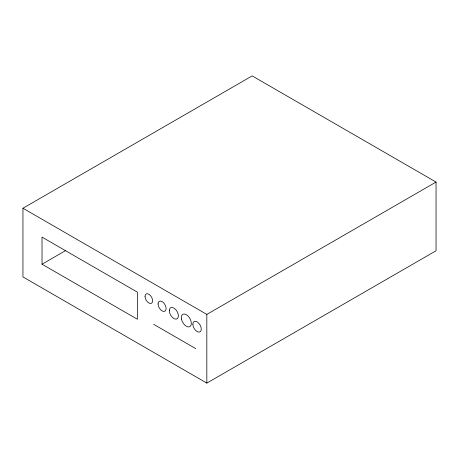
<?xml version="1.0" encoding="UTF-8"?>
<svg xmlns="http://www.w3.org/2000/svg" width="459" height="459" viewBox="0 0 459 459"><rect width="100%" height="100%" fill="white"/><g stroke="black" fill="none" stroke-linecap="round" stroke-linejoin="round"><path stroke-width="0.69" d="M22.95 208.237L252.169 75.901L436.05 182.062L436.05 250.763L206.831 383.099L22.95 276.938L22.95 208.237L206.831 314.404L436.05 182.062M42.021 264.206L137.384 319.263L137.384 292.165L42.021 237.108L42.021 264.206L65.568 250.608M153.708 324.347L195.763 348.628M206.831 314.404L206.831 383.099M145.021 296.399A5.376 3.104 60 0 0 150.724 303.491A5.376 3.104 60 0 0 150.724 295.889A5.376 3.104 60 0 0 145.021 296.399M158.057 303.921A5.709 3.293 60 0 0 164.11 311.454A5.709 3.293 60 0 0 164.11 303.382A5.709 3.293 60 0 0 158.057 303.921M169.302 310.651A6.443 3.718 60 0 0 176.136 319.148A6.443 3.718 60 0 0 176.136 310.037A6.443 3.718 60 0 0 169.302 310.651M181.437 319.028A7.103 4.102 60 0 0 189.785 326.67A7.103 4.102 60 0 0 187.731 315.723A7.103 4.102 60 0 0 181.437 319.028M192.855 324.249A5.967 3.442 60 0 0 199.183 332.121A5.967 3.442 60 0 0 199.183 323.681A5.967 3.442 60 0 0 192.855 324.249"/></g></svg>
